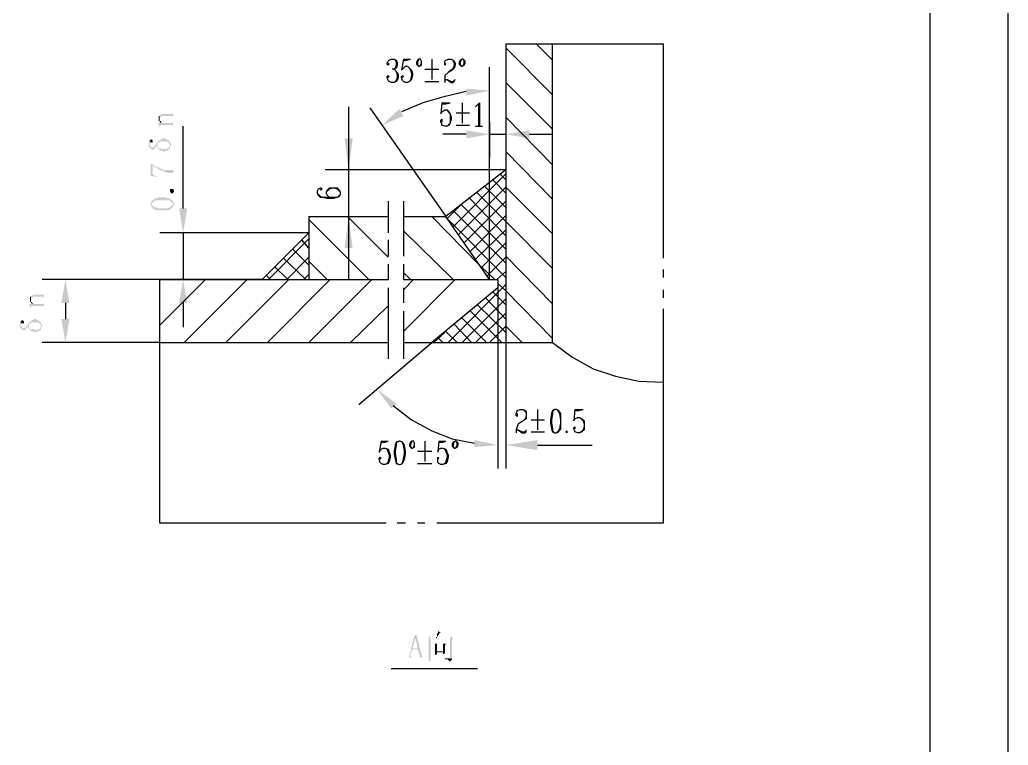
# Model space of a CAD drawing. Extents: x 51 to 246, y 3 to 417.
# Drawn here: x 204.64 to 245.87, y 210.76 to 240.99 of the extents above; entities that cross this region are included whole.
import ezdxf

# ---------------------------------------------------------------- set-up
doc = ezdxf.new("R2010")
doc.units = 0
doc.header["$MEASUREMENT"] = 0
doc.layers.add('_____1', color=160, linetype='Continuous')

msp = doc.modelspace()

# ---------------------------------------------------------------- hatches: boundary and pattern name
at = {"layer": '_____1'}
for points in [[(223.266, 237.828), (223.266, 238.125), (224.24, 238.04)], [(210.481, 236.982), (210.481, 236.855), (210.481, 236.939), (210.524, 236.939), (210.566, 236.982), (210.989, 236.982), (211.032, 236.939), (211.032, 236.897), (211.032, 237.109), (210.989, 237.066), (210.566, 237.066), (210.524, 237.024), (210.481, 237.024)], [(220.641, 236.982), (220.472, 237.278), (219.752, 236.601)], [(210.397, 236.685), (210.397, 236.643), (210.439, 236.643), (210.439, 236.516), (210.481, 236.516), (210.481, 236.601), (210.989, 236.601), (211.032, 236.558), (211.032, 236.516), (211.032, 236.728), (210.989, 236.685), (210.524, 236.685)], [(210.439, 236.855), (210.439, 236.77), (210.481, 236.77), (210.481, 236.728), (210.524, 236.685), (210.566, 236.685), (210.524, 236.728), (210.524, 236.77), (210.481, 236.77), (210.481, 236.982), (210.439, 236.982), (210.439, 236.897)], [(223.266, 236.389), (223.266, 236.05), (224.24, 236.22)], [(225.891, 236.389), (225.891, 236.05), (224.917, 236.22)], [(210.016, 235.754), (210.016, 235.712), (210.143, 235.585), (210.227, 235.585), (210.227, 235.627), (210.27, 235.627), (210.27, 235.669), (210.312, 235.669), (210.312, 235.712), (210.354, 235.754), (210.354, 235.712), (210.397, 235.669), (210.397, 235.627), (210.439, 235.627), (210.439, 235.585), (210.481, 235.585), (210.481, 235.542), (210.608, 235.542), (210.608, 235.5), (210.693, 235.5), (210.735, 235.542), (210.82, 235.542), (210.82, 235.585), (210.862, 235.585), (210.905, 235.627), (210.905, 235.754), (210.905, 235.712), (210.862, 235.712), (210.862, 235.669), (210.82, 235.627), (210.735, 235.627), (210.693, 235.585), (210.651, 235.585), (210.651, 235.627), (210.481, 235.627), (210.439, 235.669), (210.397, 235.669), (210.397, 235.881), (210.354, 235.839), (210.354, 235.796), (210.312, 235.796), (210.312, 235.754), (210.27, 235.754), (210.27, 235.712), (210.227, 235.712), (210.185, 235.669), (210.143, 235.669), (210.058, 235.754), (210.058, 235.923), (210.058, 235.881), (210.016, 235.839), (210.016, 235.796)], [(210.058, 235.923), (210.058, 235.796), (210.058, 235.881), (210.185, 235.881), (210.185, 235.966), (210.143, 236.008), (210.1, 236.008), (210.1, 235.966), (210.058, 235.966)], [(218.355, 234.738), (218.186, 236.05), (218.525, 236.05)], [(210.1, 234.992), (210.1, 234.484), (210.354, 234.442), (210.354, 234.484), (210.27, 234.484), (210.27, 234.526), (210.227, 234.526), (210.185, 234.569), (210.185, 234.95), (210.143, 234.992)], [(210.185, 234.95), (210.185, 234.907), (210.227, 234.865), (210.27, 234.865), (210.312, 234.823), (210.354, 234.823), (210.397, 234.78), (210.439, 234.78), (210.481, 234.738), (210.524, 234.738), (210.566, 234.696), (210.651, 234.696), (210.651, 234.653), (210.778, 234.653), (210.778, 234.611), (211.032, 234.611), (211.074, 234.653), (211.074, 234.696), (211.032, 234.696), (211.032, 234.738), (210.608, 234.738), (210.566, 234.78), (210.524, 234.78), (210.481, 234.823), (210.397, 234.823), (210.397, 234.865), (210.312, 234.865), (210.27, 234.907), (210.227, 234.907), (210.227, 234.95)], [(210.1, 233.299), (210.1, 233.256), (210.143, 233.214), (210.143, 233.172), (210.143, 233.341), (210.185, 233.383), (210.227, 233.426), (210.27, 233.426), (210.27, 233.468), (210.566, 233.468), (210.566, 233.51), (210.608, 233.468), (210.905, 233.468), (210.905, 233.426), (210.947, 233.426), (210.989, 233.383), (210.989, 233.341), (211.032, 233.341), (211.032, 233.299), (211.032, 233.426), (210.947, 233.51), (210.905, 233.51), (210.905, 233.553), (210.778, 233.553), (210.735, 233.595), (210.439, 233.595), (210.397, 233.553), (210.27, 233.553), (210.27, 233.51), (210.227, 233.51), (210.185, 233.468), (210.143, 233.468), (210.143, 233.426), (210.1, 233.383), (210.1, 233.341)], [(210.143, 233.172), (210.185, 233.172), (210.185, 233.129), (210.227, 233.129), (210.227, 233.087), (210.312, 233.087), (210.312, 233.045), (210.862, 233.045), (210.862, 233.087), (210.947, 233.087), (210.947, 233.129), (210.989, 233.129), (210.989, 233.172), (211.032, 233.172), (211.032, 233.214), (211.074, 233.256), (211.074, 233.383), (211.032, 233.383), (211.032, 233.426), (211.032, 233.256), (210.989, 233.256), (210.989, 233.214), (210.947, 233.214), (210.905, 233.172), (210.862, 233.172), (210.82, 233.129), (210.354, 233.129), (210.354, 233.172), (210.227, 233.172), (210.227, 233.214), (210.185, 233.214), (210.185, 233.256), (210.143, 233.256), (210.143, 233.299)], [(211.286, 233.129), (211.624, 233.129), (211.455, 232.113)], [(218.355, 232.791), (218.525, 231.478), (218.186, 231.478)], [(206.714, 229.192), (206.375, 229.192), (206.544, 230.166)], [(211.286, 229.192), (211.624, 229.192), (211.455, 230.166)], [(205.063, 229.319), (205.063, 229.235), (205.105, 229.235), (205.105, 229.192), (205.147, 229.15), (205.19, 229.15), (205.147, 229.192), (205.147, 229.235), (205.105, 229.235), (205.105, 229.446), (205.063, 229.446), (205.063, 229.362)], [(205.105, 229.446), (205.105, 229.319), (205.105, 229.404), (205.147, 229.404), (205.19, 229.446), (205.613, 229.446), (205.655, 229.404), (205.655, 229.362), (205.655, 229.573), (205.613, 229.531), (205.19, 229.531), (205.147, 229.489), (205.105, 229.489)], [(205.02, 229.15), (205.02, 229.108), (205.063, 229.108), (205.063, 228.981), (205.105, 228.981), (205.105, 229.065), (205.613, 229.065), (205.655, 229.023), (205.655, 228.981), (205.655, 229.192), (205.613, 229.15), (205.147, 229.15)], [(204.682, 228.388), (204.682, 228.261), (204.682, 228.346), (204.809, 228.346), (204.809, 228.43), (204.766, 228.473), (204.724, 228.473), (204.724, 228.43), (204.682, 228.43)], [(206.714, 228.515), (206.375, 228.515), (206.544, 227.541)], [(204.639, 228.219), (204.639, 228.176), (204.766, 228.049), (204.851, 228.049), (204.851, 228.092), (204.893, 228.092), (204.893, 228.134), (204.936, 228.134), (204.936, 228.176), (204.978, 228.219), (204.978, 228.176), (205.02, 228.134), (205.02, 228.092), (205.063, 228.092), (205.063, 228.049), (205.105, 228.049), (205.105, 228.007), (205.232, 228.007), (205.232, 227.965), (205.317, 227.965), (205.359, 228.007), (205.444, 228.007), (205.444, 228.049), (205.486, 228.049), (205.528, 228.092), (205.528, 228.219), (205.528, 228.176), (205.486, 228.176), (205.486, 228.134), (205.444, 228.092), (205.359, 228.092), (205.317, 228.049), (205.274, 228.049), (205.274, 228.092), (205.105, 228.092), (205.063, 228.134), (205.02, 228.134), (205.02, 228.346), (204.978, 228.303), (204.978, 228.261), (204.936, 228.261), (204.936, 228.219), (204.893, 228.219), (204.893, 228.176), (204.851, 228.176), (204.809, 228.134), (204.766, 228.134), (204.682, 228.219), (204.682, 228.388), (204.682, 228.346), (204.639, 228.303), (204.639, 228.261)], [(220.345, 225.001), (220.133, 224.79), (219.541, 225.594)], [(223.605, 223.477), (223.605, 223.181), (224.578, 223.266)], [(226.229, 223.054), (226.229, 223.477), (224.917, 223.266)], [(221.107, 215.349), (220.895, 214.503), (220.895, 214.46), (220.853, 214.418), (220.811, 214.418), (221.022, 214.418), (220.98, 214.418), (220.98, 214.46), (220.938, 214.46), (220.938, 214.545), (221.022, 214.757), (221.234, 214.757), (221.022, 214.799), (221.149, 215.222)], [(221.192, 215.349), (221.107, 215.349), (221.149, 215.222), (221.234, 214.799), (221.022, 214.799), (221.234, 214.757), (221.319, 214.503), (221.319, 214.418), (221.234, 214.418), (221.488, 214.418), (221.446, 214.418), (221.446, 214.46), (221.403, 214.46), (221.403, 214.503)], [(221.7, 215.307), (221.7, 215.222), (222.589, 215.222), (222.589, 214.376), (222.546, 214.376), (222.673, 214.376), (222.673, 215.18), (222.716, 215.222), (221.784, 215.222)], [(222.631, 215.307), (222.589, 215.222), (221.784, 215.222), (222.716, 215.222)], [(222.081, 215.519), (222.081, 215.434), (222.038, 215.392), (222.038, 215.265), (221.996, 215.265), (221.996, 215.222), (222.038, 215.222), (222.038, 215.265), (222.081, 215.307), (222.081, 215.349), (222.123, 215.349), (222.123, 215.392), (222.165, 215.434), (222.208, 215.434)], [(221.7, 215.222), (221.7, 214.249), (221.784, 214.291), (221.784, 215.222), (222.589, 215.222)], [(221.954, 215.011), (221.954, 214.968), (222.292, 214.968), (222.292, 214.672), (222.038, 214.672), (221.954, 214.63), (221.954, 214.503), (222.038, 214.545), (222.038, 214.63), (222.377, 214.63), (222.377, 214.926), (222.419, 214.968), (222.038, 214.968)], [(221.954, 214.968), (221.954, 214.63), (222.038, 214.672), (222.038, 214.968), (222.292, 214.968)], [(222.335, 215.011), (222.292, 214.968), (222.038, 214.968), (222.419, 214.968)], [(222.377, 214.63), (222.292, 214.63), (222.292, 214.545), (222.377, 214.587)]]:
    msp.add_hatch(color=7, dxfattribs=at).paths.add_polyline_path(points, is_closed=False)
for points in [[(210.397, 235.881), (210.397, 235.796), (210.397, 235.839), (210.439, 235.881), (210.481, 235.881), (210.481, 235.923), (210.778, 235.923), (210.82, 235.881), (210.862, 235.881), (210.862, 235.839), (210.905, 235.796), (210.905, 235.627), (210.905, 235.712), (210.947, 235.712), (210.947, 235.839), (210.905, 235.839), (210.905, 235.923), (210.862, 235.923), (210.862, 235.966), (210.82, 235.966), (210.778, 236.008), (210.735, 236.008), (210.693, 236.05), (210.608, 236.05), (210.566, 236.008), (210.524, 236.008), (210.481, 235.966), (210.439, 235.966), (210.439, 235.923), (210.397, 235.923)], [(211.074, 233.849), (211.074, 233.807), (211.032, 233.807), (211.032, 233.764), (210.947, 233.764), (210.947, 233.807), (210.905, 233.807), (210.905, 233.934), (211.032, 233.934), (211.074, 233.891)], [(205.02, 228.346), (205.02, 228.261), (205.02, 228.303), (205.063, 228.346), (205.105, 228.346), (205.105, 228.388), (205.401, 228.388), (205.444, 228.346), (205.486, 228.346), (205.486, 228.303), (205.528, 228.261), (205.528, 228.092), (205.528, 228.176), (205.571, 228.176), (205.571, 228.303), (205.528, 228.303), (205.528, 228.388), (205.486, 228.388), (205.486, 228.43), (205.444, 228.43), (205.401, 228.473), (205.359, 228.473), (205.317, 228.515), (205.232, 228.515), (205.19, 228.473), (205.147, 228.473), (205.105, 228.43), (205.063, 228.43), (205.063, 228.388), (205.02, 228.388)], [(222.377, 214.376), (222.377, 214.333), (222.504, 214.333), (222.504, 214.291), (222.546, 214.291), (222.546, 214.249), (222.589, 214.249), (222.631, 214.291), (222.673, 214.333), (222.673, 214.376)]]:
    msp.add_hatch(color=7, dxfattribs=at).paths.add_polyline_path(points)

# ---------------------------------------------------------------- linework, layer by layer
at = {"layer": '_____1', "color": 7}
for p, q in [((245.872, 3.259), (245.872, 417.025)), ((242.612, 6.519), (242.612, 413.766)), ((224.917, 239.987), (231.479, 239.987)), ((224.917, 239.987), (224.917, 227.541)), ((226.864, 239.31), (226.187, 239.987)), ((226.864, 227.541), (226.864, 239.987)), ((231.479, 239.987), (231.479, 231.055)), ((226.864, 237.871), (224.917, 239.818)), ((220.641, 239.352), (220.938, 239.352)), ((221.827, 239.352), (221.827, 238.506)), ((221.53, 238.929), (222.123, 238.929)), ((224.24, 230.166), (224.24, 239.014)), ((221.53, 238.421), (222.123, 238.421)), ((226.864, 236.431), (224.917, 238.379)), ((222.25, 237.532), (222.589, 237.532)), ((223.097, 237.532), (223.097, 236.685)), ((218.355, 237.363), (218.355, 230.166)), ((219.244, 237.32), (222.419, 232.791)), ((222.843, 237.109), (223.393, 237.109)), ((223.774, 237.49), (223.774, 236.558)), ((224.24, 236.728), (224.24, 235.246)), ((226.864, 234.95), (224.917, 236.939)), ((224.917, 236.728), (224.917, 235.246)), ((211.455, 233.129), (211.455, 236.558)), ((222.843, 236.601), (223.393, 236.601)), ((223.647, 236.558), (223.943, 236.558)), ((223.266, 236.22), (222.292, 236.22)), ((224.24, 236.22), (224.917, 236.22)), ((225.891, 236.22), (226.864, 236.22)), ((226.864, 233.51), (224.917, 235.5)), ((224.917, 234.738), (217.382, 234.738)), ((224.917, 234.738), (222.419, 232.791)), ((222.716, 232.367), (224.917, 234.569)), ((224.917, 233.764), (224.367, 234.315)), ((224.917, 234.315), (224.663, 234.569)), ((222.927, 232.029), (224.917, 234.018)), ((224.917, 232.579), (223.689, 233.807)), ((224.917, 233.172), (224.028, 234.061)), ((226.864, 232.071), (224.917, 234.018)), ((220.006, 233.426), (220.006, 232.113)), ((220.641, 233.426), (220.641, 231.14)), ((223.181, 231.69), (224.917, 233.426)), ((224.917, 231.986), (223.393, 233.553)), ((222.462, 232.706), (223.012, 233.256)), ((224.917, 230.843), (222.716, 233.045)), ((224.917, 231.436), (223.054, 233.299)), ((216.704, 232.791), (216.704, 230.166)), ((216.704, 232.791), (220.006, 232.791)), ((219.202, 230.166), (216.704, 232.664)), ((220.006, 231.097), (218.313, 232.791)), ((220.641, 232.791), (222.419, 232.791)), ((223.816, 230.759), (221.827, 232.791)), ((224.24, 230.166), (222.419, 232.791)), ((224.917, 230.251), (222.462, 232.706)), ((223.435, 231.351), (224.917, 232.833)), ((226.864, 230.632), (224.917, 232.579)), ((222.716, 230.166), (220.641, 232.198)), ((223.647, 231.013), (224.917, 232.24)), ((216.704, 232.113), (210.481, 232.113)), ((211.455, 232.113), (211.455, 230.166)), ((216.704, 232.113), (214.757, 230.166)), ((215.011, 230.166), (216.704, 231.859)), ((216.704, 231.478), (216.408, 231.817)), ((220.006, 231.817), (220.006, 231.14)), ((216.704, 230.759), (216.027, 231.436)), ((223.901, 230.674), (224.917, 231.69)), ((216.577, 230.166), (215.646, 231.055)), ((215.773, 230.166), (216.704, 231.097)), ((217.466, 230.166), (216.704, 230.928)), ((224.155, 230.335), (224.917, 231.097)), ((226.864, 229.15), (224.917, 231.14)), ((215.815, 230.166), (215.265, 230.716)), ((220.006, 230.801), (220.006, 230.166)), ((220.641, 230.801), (220.641, 230.166)), ((224.451, 230.166), (223.816, 230.759)), ((224.536, 230.166), (224.917, 230.505)), ((231.479, 230.589), (231.479, 230.251)), ((210.481, 230.166), (205.571, 230.166)), ((210.481, 230.166), (220.006, 230.166)), ((214.757, 230.166), (210.481, 230.166)), ((210.481, 228.261), (212.386, 230.166)), ((211.497, 227.541), (214.122, 230.166)), ((213.233, 227.541), (215.858, 230.166)), ((215.096, 230.166), (214.926, 230.335)), ((214.969, 227.541), (217.593, 230.166)), ((216.493, 230.166), (216.704, 230.378)), ((216.704, 227.541), (219.329, 230.166)), ((220.938, 230.166), (220.641, 230.462)), ((220.641, 229.743), (221.065, 230.166)), ((220.641, 230.166), (224.24, 230.166)), ((220.641, 228.007), (222.8, 230.166)), ((224.24, 230.166), (224.578, 230.166)), ((224.578, 230.166), (224.578, 229.827)), ((220.006, 229.827), (220.006, 226.864)), ((220.641, 229.827), (220.641, 229.192)), ((224.578, 229.827), (221.827, 227.541)), ((222.504, 227.541), (224.917, 229.954)), ((224.917, 229.7), (224.578, 229.997)), ((224.578, 229.827), (224.578, 222.292)), ((226.864, 227.711), (224.917, 229.7)), ((231.479, 229.743), (231.479, 229.404)), ((223.097, 227.541), (224.917, 229.362)), ((224.917, 228.515), (224.07, 229.404)), ((224.917, 229.108), (224.367, 229.658)), ((206.544, 229.192), (206.544, 228.515)), ((211.455, 229.192), (211.455, 228.176)), ((218.44, 227.541), (220.006, 229.065)), ((220.641, 228.854), (220.641, 226.864)), ((224.748, 227.541), (223.435, 228.854)), ((224.917, 227.965), (223.732, 229.108)), ((231.479, 228.938), (231.479, 220.006)), ((224.113, 227.541), (223.097, 228.557)), ((223.647, 227.541), (224.917, 228.769)), ((223.478, 227.541), (222.758, 228.303)), ((224.24, 227.541), (224.917, 228.219)), ((225.594, 227.541), (224.917, 228.219)), ((221.911, 227.541), (222.377, 227.965)), ((222.292, 227.541), (222.081, 227.753)), ((222.885, 227.541), (222.419, 228.007)), ((210.481, 227.541), (205.571, 227.541)), ((210.481, 227.541), (220.006, 227.541)), ((218.779, 224.959), (221.827, 227.541)), ((220.641, 227.541), (226.864, 227.541)), ((224.917, 227.541), (224.917, 222.292)), ((226.229, 224.747), (226.229, 223.901)), ((227.796, 224.747), (228.134, 224.747)), ((225.975, 224.324), (226.526, 224.324)), ((225.975, 223.816), (226.526, 223.816)), ((219.71, 223.435), (220.006, 223.435)), ((221.53, 223.435), (221.53, 222.588)), ((222.123, 223.435), (222.419, 223.435)), ((226.229, 223.266), (228.515, 223.266)), ((221.234, 223.012), (221.827, 223.012)), ((221.234, 222.504), (221.827, 222.504)), ((220.726, 220.006), (220.387, 220.006)), ((221.53, 220.006), (221.234, 220.006)), ((231.479, 220.006), (222.038, 220.006)), ((220.133, 213.952), (223.732, 213.952))]:
    msp.add_line(p, q, dxfattribs=at)
for points in [[(220.006, 239.183), (220.049, 239.141), (220.006, 239.098), (219.964, 239.141), (219.964, 239.183), (220.006, 239.268), (220.049, 239.31), (220.133, 239.352), (220.26, 239.352), (220.345, 239.31), (220.387, 239.225), (220.387, 239.098), (220.345, 238.971), (220.26, 238.929), (220.176, 238.929)], [(220.26, 239.352), (220.303, 239.31), (220.345, 239.225), (220.345, 239.098), (220.303, 238.971), (220.26, 238.929), (220.387, 238.802), (220.43, 238.717), (220.43, 238.59), (220.387, 238.463), (220.345, 238.421), (220.26, 238.379), (220.133, 238.379), (220.049, 238.421), (220.006, 238.463), (219.964, 238.59), (219.964, 238.633), (220.006, 238.675), (220.049, 238.633), (220.006, 238.59)], [(220.641, 239.352), (220.557, 238.887), (220.726, 239.056), (220.811, 239.056), (220.98, 238.887), (221.022, 238.76), (221.022, 238.675), (220.98, 238.506), (220.895, 238.421), (220.811, 238.379), (220.726, 238.379), (220.641, 238.421), (220.599, 238.463), (220.557, 238.59), (220.557, 238.633), (220.599, 238.675), (220.641, 238.633), (220.599, 238.59)], [(220.641, 239.31), (220.768, 239.31), (220.938, 239.352)], [(221.361, 239.352), (221.276, 239.352), (221.234, 239.31), (221.192, 239.225), (221.192, 239.141), (221.276, 239.056)], [(221.276, 239.352), (221.276, 239.31), (221.234, 239.225), (221.234, 239.141), (221.276, 239.056), (221.319, 239.056), (221.403, 239.098), (221.403, 239.268), (221.361, 239.352)], [(221.319, 239.056), (221.361, 239.098), (221.403, 239.183), (221.403, 239.268), (221.361, 239.352)], [(222.377, 239.183), (222.419, 239.141), (222.377, 239.098), (222.377, 239.268), (222.419, 239.31), (222.504, 239.352), (222.631, 239.352), (222.716, 239.31), (222.758, 239.268), (222.8, 239.183), (222.8, 239.098), (222.758, 238.971), (222.673, 238.887), (222.504, 238.802), (222.377, 238.675), (222.377, 238.379)], [(222.631, 239.352), (222.716, 239.31), (222.716, 239.268), (222.758, 239.183), (222.758, 239.098), (222.716, 238.971), (222.631, 238.887), (222.504, 238.802)], [(223.139, 239.352), (223.097, 239.352), (223.012, 239.31), (222.97, 239.225), (222.97, 239.141), (223.054, 239.056)], [(223.097, 239.352), (223.054, 239.31), (223.012, 239.225), (223.012, 239.141), (223.054, 239.056), (223.097, 239.056), (223.181, 239.098), (223.224, 239.183), (223.224, 239.268), (223.139, 239.352)], [(223.097, 239.056), (223.139, 239.098), (223.181, 239.183), (223.181, 239.268), (223.139, 239.352)], [(220.345, 238.844), (220.387, 238.717), (220.387, 238.59), (220.345, 238.463), (220.303, 238.421)], [(220.811, 239.056), (220.895, 238.971), (220.938, 238.887), (220.98, 238.76), (220.98, 238.675), (220.938, 238.506), (220.895, 238.421), (220.811, 238.379)], [(222.377, 238.463), (222.377, 238.506), (222.462, 238.506), (222.631, 238.421), (222.716, 238.421), (222.8, 238.506)], [(222.462, 238.506), (222.631, 238.379), (222.716, 238.379), (222.758, 238.421), (222.8, 238.506)], [(223.266, 237.998), (222.335, 237.786), (221.446, 237.532), (220.557, 237.151)], [(222.25, 237.532), (222.208, 237.066), (222.25, 237.151), (222.377, 237.236), (222.462, 237.236), (222.546, 237.151), (222.589, 237.066), (222.631, 236.939), (222.631, 236.855), (222.589, 236.685), (222.546, 236.601), (222.462, 236.558), (222.377, 236.558), (222.25, 236.601), (222.25, 236.643), (222.208, 236.728), (222.208, 236.812), (222.25, 236.855), (222.25, 236.728)], [(222.25, 237.49), (222.419, 237.49), (222.589, 237.532)], [(223.647, 237.363), (223.816, 237.532), (223.816, 236.558)], [(222.462, 237.236), (222.504, 237.151), (222.589, 237.066), (222.589, 236.685), (222.462, 236.558)], [(217.17, 233.934), (217.212, 233.891), (217.255, 233.934), (217.212, 233.976), (217.17, 233.976), (217.085, 233.934), (217.043, 233.849), (217.043, 233.764), (217.085, 233.68), (217.17, 233.595), (217.255, 233.595), (217.466, 233.553), (217.72, 233.553), (217.89, 233.595), (217.974, 233.637), (218.017, 233.722), (218.017, 233.807), (217.974, 233.891), (217.89, 233.976), (217.551, 233.976), (217.466, 233.891), (217.424, 233.807), (217.424, 233.764), (217.466, 233.68), (217.551, 233.595), (217.678, 233.595)], [(218.017, 233.807), (217.974, 233.849), (217.89, 233.934), (217.72, 233.976), (217.678, 233.976), (217.551, 233.934), (217.466, 233.849)], [(217.043, 233.764), (217.17, 233.637), (217.255, 233.595), (217.89, 233.595), (218.017, 233.722)], [(219.922, 220.006), (210.481, 220.006), (210.481, 230.166)], [(226.864, 227.541), (227.669, 226.949), (228.558, 226.441), (229.489, 226.144), (230.463, 225.933), (231.479, 225.89)], [(220.218, 224.917), (220.98, 224.324), (221.827, 223.858), (222.673, 223.52), (223.605, 223.35)], [(225.383, 224.578), (225.383, 224.451), (225.34, 224.493), (225.34, 224.578), (225.383, 224.663), (225.383, 224.705), (225.51, 224.747), (225.637, 224.747), (225.721, 224.705), (225.764, 224.663), (225.764, 224.366), (225.51, 224.197), (225.425, 224.155), (225.34, 223.901), (225.34, 223.774)], [(225.637, 224.747), (225.721, 224.663), (225.764, 224.578), (225.764, 224.451), (225.721, 224.366), (225.637, 224.282), (225.51, 224.197)], [(226.949, 224.747), (226.864, 224.705), (226.822, 224.578), (226.78, 224.324), (226.78, 224.197), (226.822, 223.943), (226.864, 223.816), (226.949, 223.774), (227.034, 223.774), (227.118, 223.816), (227.203, 223.943), (227.203, 224.578), (227.118, 224.705), (227.034, 224.747), (226.949, 224.747), (226.864, 224.663), (226.864, 224.578), (226.822, 224.324), (226.822, 224.197), (226.864, 223.943), (226.864, 223.858), (226.949, 223.774)], [(227.796, 224.747), (227.753, 224.282), (227.796, 224.366), (227.923, 224.409), (228.007, 224.409), (228.092, 224.366), (228.177, 224.282), (228.177, 223.901), (228.092, 223.816), (228.007, 223.774), (227.923, 223.774), (227.796, 223.816), (227.796, 223.858), (227.753, 223.943), (227.753, 223.985), (227.796, 224.028), (227.796, 223.943)], [(227.796, 224.705), (227.965, 224.705), (228.134, 224.747)], [(227.034, 223.774), (227.076, 223.816), (227.118, 223.858), (227.161, 223.943), (227.203, 224.197), (227.203, 224.324), (227.161, 224.578), (227.118, 224.663), (227.076, 224.705)], [(228.007, 224.409), (228.134, 224.282), (228.177, 224.155), (228.177, 224.028), (228.134, 223.901), (228.007, 223.774)], [(225.34, 223.858), (225.383, 223.901), (225.425, 223.901), (225.594, 223.816), (225.679, 223.816), (225.764, 223.858), (225.764, 223.901)], [(225.425, 223.901), (225.594, 223.774), (225.721, 223.774), (225.764, 223.816), (225.764, 223.901)], [(219.71, 223.435), (219.625, 222.969), (219.71, 223.096), (219.795, 223.139), (219.879, 223.139), (220.006, 223.096), (220.091, 222.842), (220.091, 222.758), (220.049, 222.588), (220.006, 222.504), (219.879, 222.461), (219.795, 222.461), (219.71, 222.504), (219.668, 222.546), (219.625, 222.673), (219.625, 222.715), (219.668, 222.758), (219.71, 222.715), (219.668, 222.673)], [(219.71, 223.393), (219.879, 223.393), (220.006, 223.435)], [(219.879, 223.139), (219.964, 223.096), (220.049, 222.842), (220.049, 222.758), (220.006, 222.588), (219.964, 222.504), (219.879, 222.461)], [(220.472, 223.435), (220.345, 223.393), (220.303, 223.266), (220.26, 223.012), (220.26, 222.885), (220.303, 222.673), (220.345, 222.504), (220.472, 222.461), (220.514, 222.461), (220.599, 222.504), (220.684, 222.673), (220.726, 222.885), (220.726, 223.012), (220.684, 223.266), (220.599, 223.393), (220.514, 223.435), (220.472, 223.435), (220.387, 223.393), (220.345, 223.35), (220.345, 223.266), (220.303, 223.012), (220.303, 222.885), (220.345, 222.673), (220.345, 222.546), (220.387, 222.504), (220.472, 222.461)], [(220.514, 222.461), (220.599, 222.504), (220.599, 222.546), (220.641, 222.673), (220.684, 222.885), (220.684, 223.012), (220.641, 223.266), (220.599, 223.35), (220.599, 223.393)], [(221.065, 223.435), (220.98, 223.435), (220.938, 223.393), (220.895, 223.308), (220.895, 223.223), (220.98, 223.139)], [(220.98, 223.435), (220.98, 223.393), (220.938, 223.308), (220.938, 223.223), (220.98, 223.139), (221.022, 223.139), (221.107, 223.181), (221.107, 223.35), (221.065, 223.435)], [(221.022, 223.139), (221.065, 223.181), (221.107, 223.266), (221.107, 223.35), (221.065, 223.435)], [(222.123, 223.435), (222.081, 222.969), (222.123, 223.096), (222.208, 223.139), (222.292, 223.139), (222.419, 223.096), (222.504, 222.842), (222.504, 222.758), (222.462, 222.588), (222.419, 222.504), (222.292, 222.461), (222.208, 222.461), (222.123, 222.504), (222.081, 222.546), (222.081, 222.758), (222.123, 222.715), (222.081, 222.673)], [(222.123, 223.393), (222.292, 223.393), (222.419, 223.435)], [(222.292, 223.139), (222.377, 223.096), (222.462, 222.842), (222.462, 222.758), (222.419, 222.588), (222.377, 222.504), (222.292, 222.461)], [(222.843, 223.435), (222.8, 223.435), (222.716, 223.393), (222.673, 223.308), (222.673, 223.223), (222.758, 223.139)], [(222.8, 223.435), (222.758, 223.393), (222.716, 223.308), (222.716, 223.223), (222.758, 223.139), (222.8, 223.139), (222.885, 223.181), (222.927, 223.266), (222.927, 223.35), (222.843, 223.435)], [(222.8, 223.139), (222.843, 223.181), (222.885, 223.266), (222.885, 223.35), (222.843, 223.435)]]:
    msp.add_lwpolyline(points, dxfattribs=at)
msp.add_lwpolyline([(227.457, 223.816), (227.457, 223.774), (227.415, 223.816), (227.457, 223.858)], close=True, dxfattribs=at)

doc.saveas('drawing.dxf')
